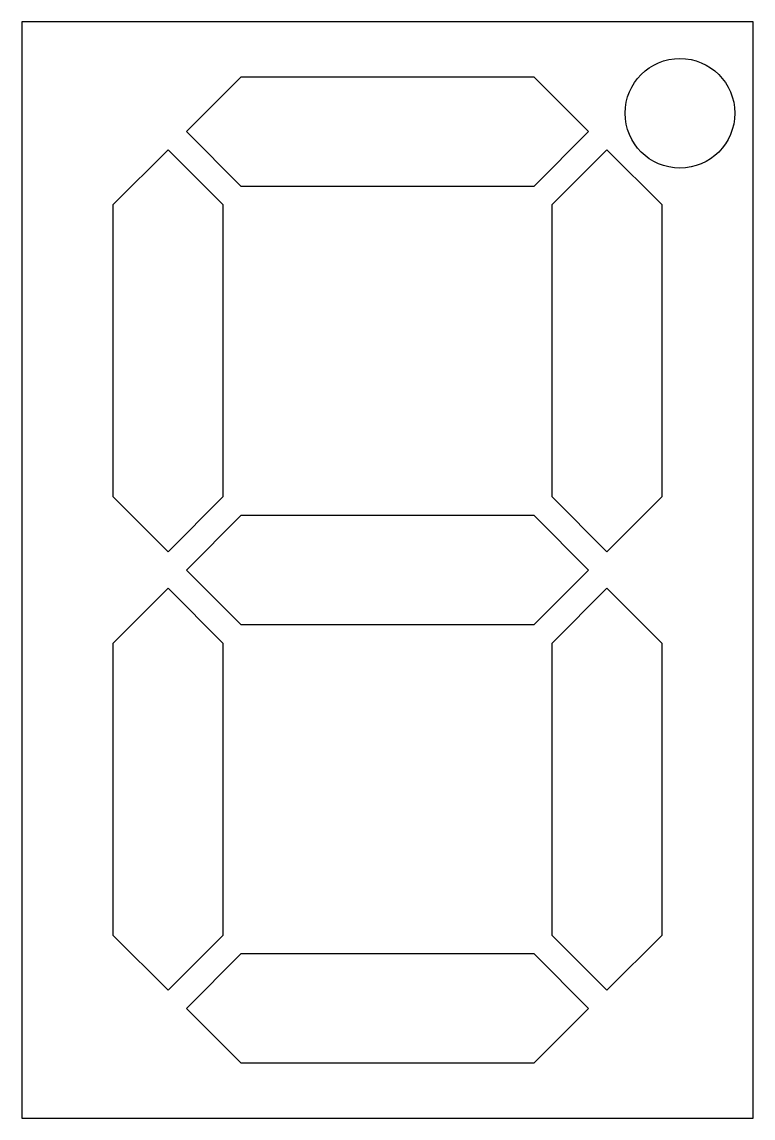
# Model space of a CAD drawing. Extents: x 0 to 40, y 0 to 60.
import ezdxf

# ---------------------------------------------------------------- set-up
doc = ezdxf.new("R2010")
doc.units = 0
doc.layers.get('0').update_dxf_attribs({"linetype": 'CONTINUOUS'})

msp = doc.modelspace()

# ---------------------------------------------------------------- linework, layer by layer
for points in [[(0, 60), (0, 0), (40, 0), (40, 60)], [(28, 57), (31, 54), (28, 51), (12, 51), (9, 54), (12, 57)], [(11, 34), (8, 31), (5, 34), (5, 50), (8, 53), (11, 50)], [(35, 34), (32, 31), (29, 34), (29, 50), (32, 53), (35, 50)], [(28, 33), (31, 30), (28, 27), (12, 27), (9, 30), (12, 33)], [(11, 10), (8, 7), (5, 10), (5, 26), (8, 29), (11, 26)], [(35, 10), (32, 7), (29, 10), (29, 26), (32, 29), (35, 26)], [(28, 9), (31, 6), (28, 3), (12, 3), (9, 6), (12, 9)]]:
    msp.add_lwpolyline(points, close=True)
msp.add_circle((36, 55), 3)

doc.saveas('drawing.dxf')
